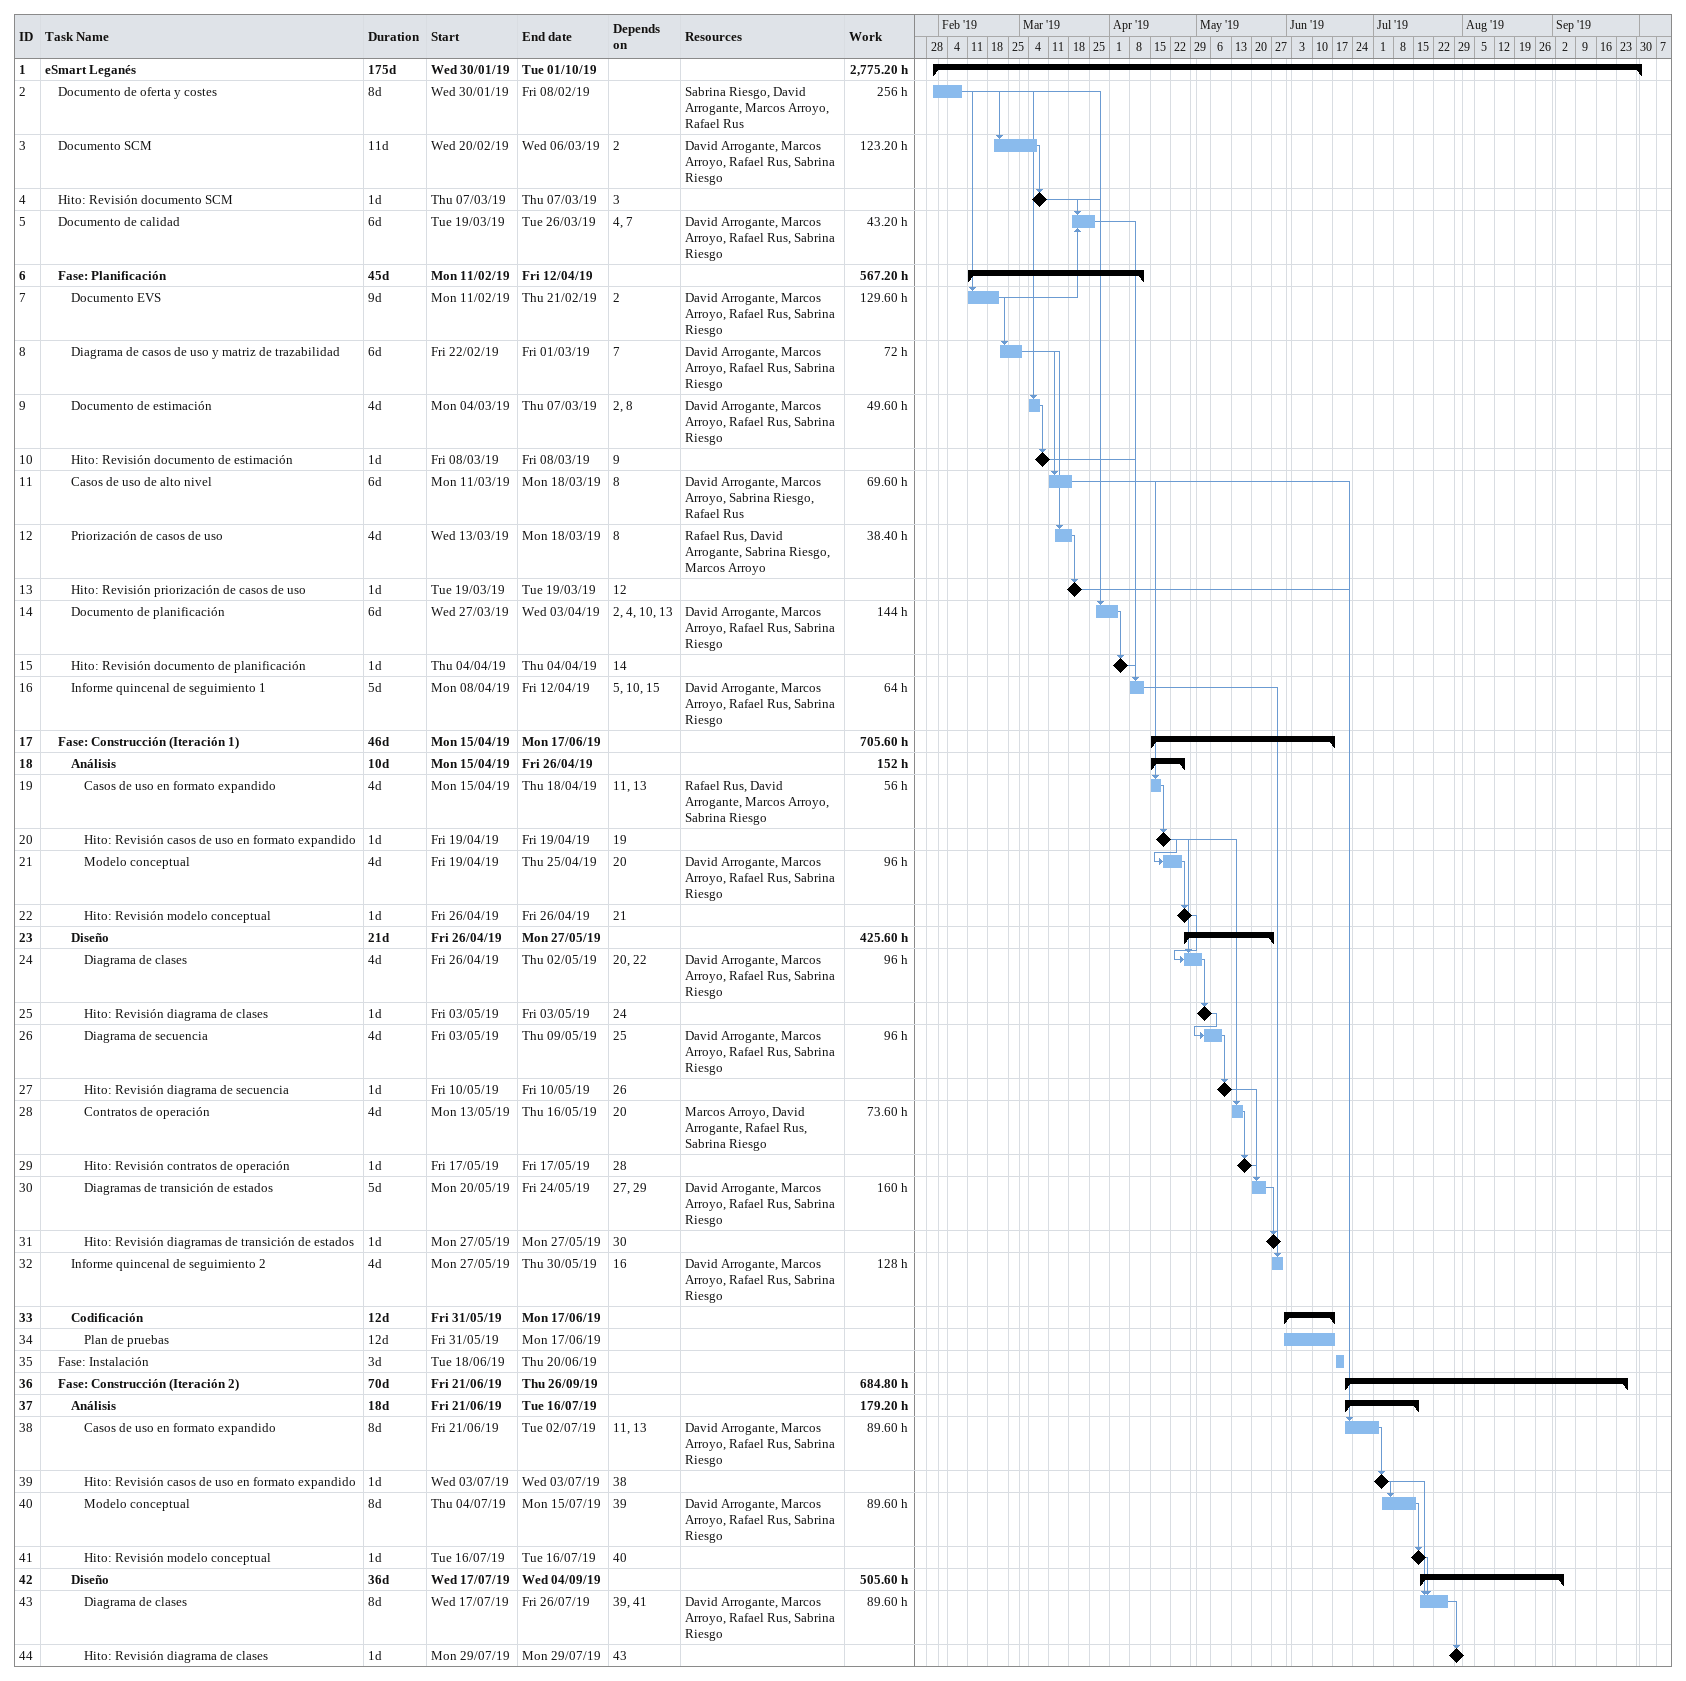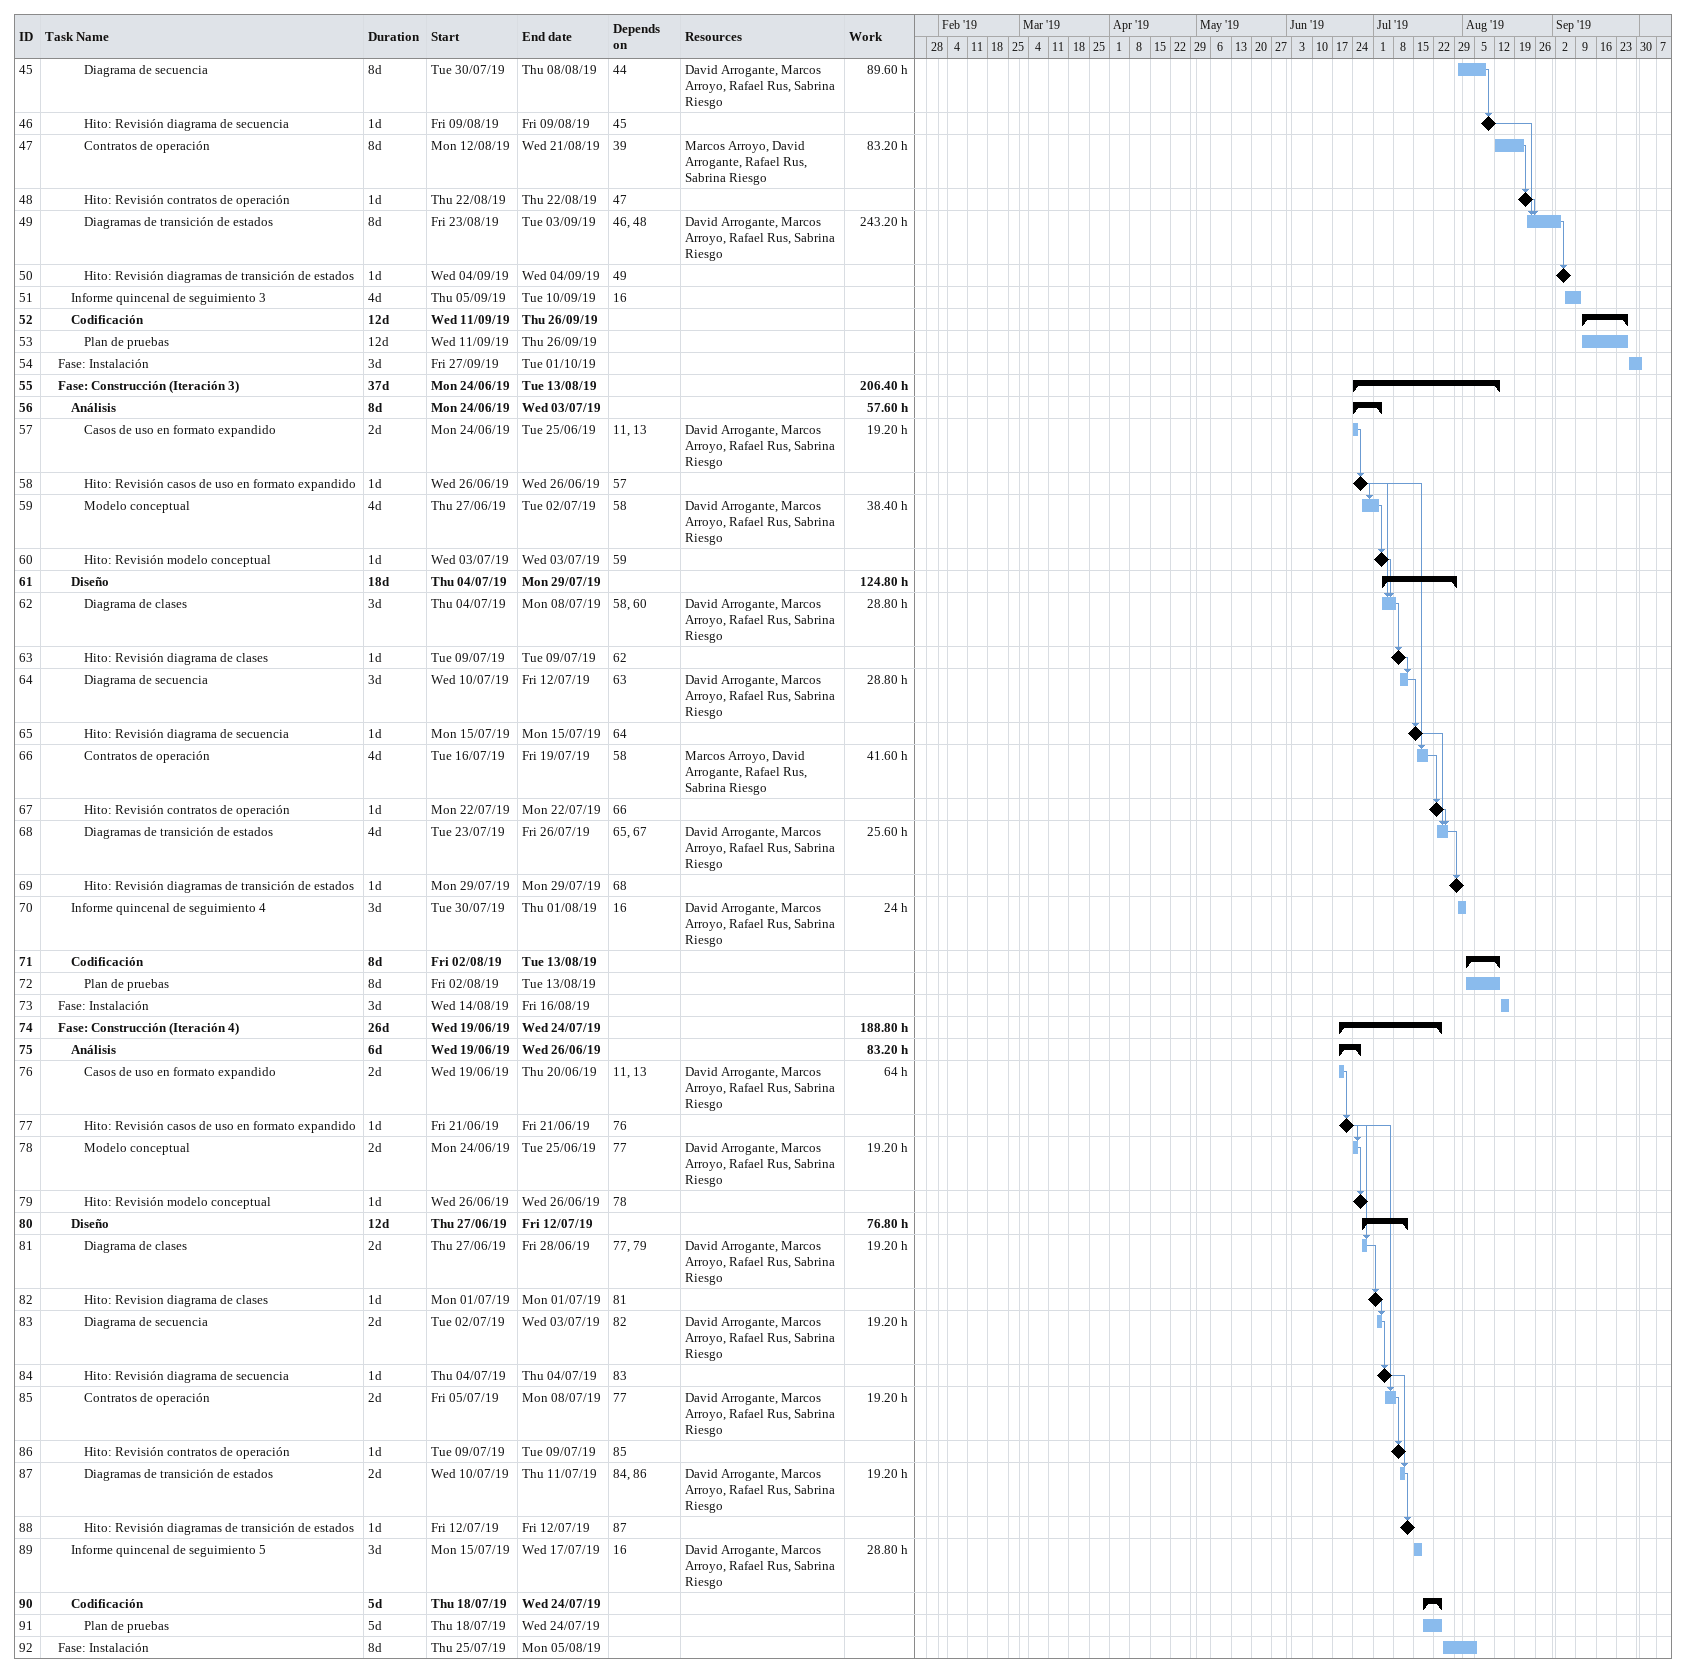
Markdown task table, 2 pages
| ID | Level | Task | Duration | Start | Finish | Predecessors | Resources | Work (h) |
|---|---|---|---|---|---|---|---|---|
| 1 | 1 | **eSmart Leganés** | 175d | 2019-01-30 | 2019-10-01 |  |  | 2775.20 |
| 2 | 2 | Documento de oferta y costes | 8d | 2019-01-30 | 2019-02-08 |  | Sabrina Riesgo, David Arrogante, Marcos Arroyo, Rafael Rus | 256 |
| 3 | 2 | Documento SCM | 11d | 2019-02-20 | 2019-03-06 | 2 | David Arrogante, Marcos Arroyo, Rafael Rus, Sabrina Riesgo | 123.20 |
| 4 | 2 | Hito: Revisión documento SCM | 1d | 2019-03-07 | 2019-03-07 | 3 |  |  |
| 5 | 2 | Documento de calidad | 6d | 2019-03-19 | 2019-03-26 | 4, 7 | David Arrogante, Marcos Arroyo, Rafael Rus, Sabrina Riesgo | 43.20 |
| 6 | 2 | **Fase: Planificación** | 45d | 2019-02-11 | 2019-04-12 |  |  | 567.20 |
| 7 | 3 | Documento EVS | 9d | 2019-02-11 | 2019-02-21 | 2 | David Arrogante, Marcos Arroyo, Rafael Rus, Sabrina Riesgo | 129.60 |
| 8 | 3 | Diagrama de casos de uso y matriz de trazabilidad | 6d | 2019-02-22 | 2019-03-01 | 7 | David Arrogante, Marcos Arroyo, Rafael Rus, Sabrina Riesgo | 72 |
| 9 | 3 | Documento de estimación | 4d | 2019-03-04 | 2019-03-07 | 2, 8 | David Arrogante, Marcos Arroyo, Rafael Rus, Sabrina Riesgo | 49.60 |
| 10 | 3 | Hito: Revisión documento de estimación | 1d | 2019-03-08 | 2019-03-08 | 9 |  |  |
| 11 | 3 | Casos de uso de alto nivel | 6d | 2019-03-11 | 2019-03-18 | 8 | David Arrogante, Marcos Arroyo, Sabrina Riesgo, Rafael Rus | 69.60 |
| 12 | 3 | Priorización de casos de uso | 4d | 2019-03-13 | 2019-03-18 | 8 | Rafael Rus, David Arrogante, Sabrina Riesgo, Marcos Arroyo | 38.40 |
| 13 | 3 | Hito: Revisión priorización de casos de uso | 1d | 2019-03-19 | 2019-03-19 | 12 |  |  |
| 14 | 3 | Documento de planificación | 6d | 2019-03-27 | 2019-04-03 | 2, 4, 10, 13 | David Arrogante, Marcos Arroyo, Rafael Rus, Sabrina Riesgo | 144 |
| 15 | 3 | Hito: Revisión documento de planificación | 1d | 2019-04-04 | 2019-04-04 | 14 |  |  |
| 16 | 3 | Informe quincenal de seguimiento 1 | 5d | 2019-04-08 | 2019-04-12 | 5, 10, 15 | David Arrogante, Marcos Arroyo, Rafael Rus, Sabrina Riesgo | 64 |
| 17 | 2 | **Fase: Construcción (Iteración 1)** | 46d | 2019-04-15 | 2019-06-17 |  |  | 705.60 |
| 18 | 3 | **Análisis** | 10d | 2019-04-15 | 2019-04-26 |  |  | 152 |
| 19 | 4 | Casos de uso en formato expandido | 4d | 2019-04-15 | 2019-04-18 | 11, 13 | Rafael Rus, David Arrogante, Marcos Arroyo, Sabrina Riesgo | 56 |
| 20 | 4 | Hito: Revisión casos de uso en formato expandido | 1d | 2019-04-19 | 2019-04-19 | 19 |  |  |
| 21 | 4 | Modelo conceptual | 4d | 2019-04-19 | 2019-04-25 | 20 | David Arrogante, Marcos Arroyo, Rafael Rus, Sabrina Riesgo | 96 |
| 22 | 4 | Hito: Revisión modelo conceptual | 1d | 2019-04-26 | 2019-04-26 | 21 |  |  |
| 23 | 3 | **Diseño** | 21d | 2019-04-26 | 2019-05-27 |  |  | 425.60 |
| 24 | 4 | Diagrama de clases | 4d | 2019-04-26 | 2019-05-02 | 20, 22 | David Arrogante, Marcos Arroyo, Rafael Rus, Sabrina Riesgo | 96 |
| 25 | 4 | Hito: Revisión diagrama de clases | 1d | 2019-05-03 | 2019-05-03 | 24 |  |  |
| 26 | 4 | Diagrama de secuencia | 4d | 2019-05-03 | 2019-05-09 | 25 | David Arrogante, Marcos Arroyo, Rafael Rus, Sabrina Riesgo | 96 |
| 27 | 4 | Hito: Revisión diagrama de secuencia | 1d | 2019-05-10 | 2019-05-10 | 26 |  |  |
| 28 | 4 | Contratos de operación | 4d | 2019-05-13 | 2019-05-16 | 20 | Marcos Arroyo, David Arrogante, Rafael Rus, Sabrina Riesgo | 73.60 |
| 29 | 4 | Hito: Revisión contratos de operación | 1d | 2019-05-17 | 2019-05-17 | 28 |  |  |
| 30 | 4 | Diagramas de transición de estados | 5d | 2019-05-20 | 2019-05-24 | 27, 29 | David Arrogante, Marcos Arroyo, Rafael Rus, Sabrina Riesgo | 160 |
| 31 | 4 | Hito: Revisión diagramas de transición de estados | 1d | 2019-05-27 | 2019-05-27 | 30 |  |  |
| 32 | 3 | Informe quincenal de seguimiento 2 | 4d | 2019-05-27 | 2019-05-30 | 16 | David Arrogante, Marcos Arroyo, Rafael Rus, Sabrina Riesgo | 128 |
| 33 | 3 | **Codificación** | 12d | 2019-05-31 | 2019-06-17 |  |  |  |
| 34 | 4 | Plan de pruebas | 12d | 2019-05-31 | 2019-06-17 |  |  |  |
| 35 | 2 | Fase: Instalación | 3d | 2019-06-18 | 2019-06-20 |  |  |  |
| 36 | 2 | **Fase: Construcción (Iteración 2)** | 70d | 2019-06-21 | 2019-09-26 |  |  | 684.80 |
| 37 | 3 | **Análisis** | 18d | 2019-06-21 | 2019-07-16 |  |  | 179.20 |
| 38 | 4 | Casos de uso en formato expandido | 8d | 2019-06-21 | 2019-07-02 | 11, 13 | David Arrogante, Marcos Arroyo, Rafael Rus, Sabrina Riesgo | 89.60 |
| 39 | 4 | Hito: Revisión casos de uso en formato expandido | 1d | 2019-07-03 | 2019-07-03 | 38 |  |  |
| 40 | 4 | Modelo conceptual | 8d | 2019-07-04 | 2019-07-15 | 39 | David Arrogante, Marcos Arroyo, Rafael Rus, Sabrina Riesgo | 89.60 |
| 41 | 4 | Hito: Revisión modelo conceptual | 1d | 2019-07-16 | 2019-07-16 | 40 |  |  |
| 42 | 3 | **Diseño** | 36d | 2019-07-17 | 2019-09-04 |  |  | 505.60 |
| 43 | 4 | Diagrama de clases | 8d | 2019-07-17 | 2019-07-26 | 39, 41 | David Arrogante, Marcos Arroyo, Rafael Rus, Sabrina Riesgo | 89.60 |
| 44 | 4 | Hito: Revisión diagrama de clases | 1d | 2019-07-29 | 2019-07-29 | 43 |  |  |
| 45 | 4 | Diagrama de secuencia | 8d | 2019-07-30 | 2019-08-08 | 44 | David Arrogante, Marcos Arroyo, Rafael Rus, Sabrina Riesgo | 89.60 |
| 46 | 4 | Hito: Revisión diagrama de secuencia | 1d | 2019-08-09 | 2019-08-09 | 45 |  |  |
| 47 | 4 | Contratos de operación | 8d | 2019-08-12 | 2019-08-21 | 39 | Marcos Arroyo, David Arrogante, Rafael Rus, Sabrina Riesgo | 83.20 |
| 48 | 4 | Hito: Revisión contratos de operación | 1d | 2019-08-22 | 2019-08-22 | 47 |  |  |
| 49 | 4 | Diagramas de transición de estados | 8d | 2019-08-23 | 2019-09-03 | 46, 48 | David Arrogante, Marcos Arroyo, Rafael Rus, Sabrina Riesgo | 243.20 |
| 50 | 4 | Hito: Revisión diagramas de transición de estados | 1d | 2019-09-04 | 2019-09-04 | 49 |  |  |
| 51 | 3 | Informe quincenal de seguimiento 3 | 4d | 2019-09-05 | 2019-09-10 | 16 |  |  |
| 52 | 3 | **Codificación** | 12d | 2019-09-11 | 2019-09-26 |  |  |  |
| 53 | 4 | Plan de pruebas | 12d | 2019-09-11 | 2019-09-26 |  |  |  |
| 54 | 2 | Fase: Instalación | 3d | 2019-09-27 | 2019-10-01 |  |  |  |
| 55 | 2 | **Fase: Construcción (Iteración 3)** | 37d | 2019-06-24 | 2019-08-13 |  |  | 206.40 |
| 56 | 3 | **Análisis** | 8d | 2019-06-24 | 2019-07-03 |  |  | 57.60 |
| 57 | 4 | Casos de uso en formato expandido | 2d | 2019-06-24 | 2019-06-25 | 11, 13 | David Arrogante, Marcos Arroyo, Rafael Rus, Sabrina Riesgo | 19.20 |
| 58 | 4 | Hito: Revisión casos de uso en formato expandido | 1d | 2019-06-26 | 2019-06-26 | 57 |  |  |
| 59 | 4 | Modelo conceptual | 4d | 2019-06-27 | 2019-07-02 | 58 | David Arrogante, Marcos Arroyo, Rafael Rus, Sabrina Riesgo | 38.40 |
| 60 | 4 | Hito: Revisión modelo conceptual | 1d | 2019-07-03 | 2019-07-03 | 59 |  |  |
| 61 | 3 | **Diseño** | 18d | 2019-07-04 | 2019-07-29 |  |  | 124.80 |
| 62 | 4 | Diagrama de clases | 3d | 2019-07-04 | 2019-07-08 | 58, 60 | David Arrogante, Marcos Arroyo, Rafael Rus, Sabrina Riesgo | 28.80 |
| 63 | 4 | Hito: Revisión diagrama de clases | 1d | 2019-07-09 | 2019-07-09 | 62 |  |  |
| 64 | 4 | Diagrama de secuencia | 3d | 2019-07-10 | 2019-07-12 | 63 | David Arrogante, Marcos Arroyo, Rafael Rus, Sabrina Riesgo | 28.80 |
| 65 | 4 | Hito: Revisión diagrama de secuencia | 1d | 2019-07-15 | 2019-07-15 | 64 |  |  |
| 66 | 4 | Contratos de operación | 4d | 2019-07-16 | 2019-07-19 | 58 | Marcos Arroyo, David Arrogante, Rafael Rus, Sabrina Riesgo | 41.60 |
| 67 | 4 | Hito: Revisión contratos de operación | 1d | 2019-07-22 | 2019-07-22 | 66 |  |  |
| 68 | 4 | Diagramas de transición de estados | 4d | 2019-07-23 | 2019-07-26 | 65, 67 | David Arrogante, Marcos Arroyo, Rafael Rus, Sabrina Riesgo | 25.60 |
| 69 | 4 | Hito: Revisión diagramas de transición de estados | 1d | 2019-07-29 | 2019-07-29 | 68 |  |  |
| 70 | 3 | Informe quincenal de seguimiento 4 | 3d | 2019-07-30 | 2019-08-01 | 16 | David Arrogante, Marcos Arroyo, Rafael Rus, Sabrina Riesgo | 24 |
| 71 | 3 | **Codificación** | 8d | 2019-08-02 | 2019-08-13 |  |  |  |
| 72 | 4 | Plan de pruebas | 8d | 2019-08-02 | 2019-08-13 |  |  |  |
| 73 | 2 | Fase: Instalación | 3d | 2019-08-14 | 2019-08-16 |  |  |  |
| 74 | 2 | **Fase: Construcción (Iteración 4)** | 26d | 2019-06-19 | 2019-07-24 |  |  | 188.80 |
| 75 | 3 | **Análisis** | 6d | 2019-06-19 | 2019-06-26 |  |  | 83.20 |
| 76 | 4 | Casos de uso en formato expandido | 2d | 2019-06-19 | 2019-06-20 | 11, 13 | David Arrogante, Marcos Arroyo, Rafael Rus, Sabrina Riesgo | 64 |
| 77 | 4 | Hito: Revisión casos de uso en formato expandido | 1d | 2019-06-21 | 2019-06-21 | 76 |  |  |
| 78 | 4 | Modelo conceptual | 2d | 2019-06-24 | 2019-06-25 | 77 | David Arrogante, Marcos Arroyo, Rafael Rus, Sabrina Riesgo | 19.20 |
| 79 | 4 | Hito: Revisión modelo conceptual | 1d | 2019-06-26 | 2019-06-26 | 78 |  |  |
| 80 | 3 | **Diseño** | 12d | 2019-06-27 | 2019-07-12 |  |  | 76.80 |
| 81 | 4 | Diagrama de clases | 2d | 2019-06-27 | 2019-06-28 | 77, 79 | David Arrogante, Marcos Arroyo, Rafael Rus, Sabrina Riesgo | 19.20 |
| 82 | 4 | Hito: Revision diagrama de clases | 1d | 2019-07-01 | 2019-07-01 | 81 |  |  |
| 83 | 4 | Diagrama de secuencia | 2d | 2019-07-02 | 2019-07-03 | 82 | David Arrogante, Marcos Arroyo, Rafael Rus, Sabrina Riesgo | 19.20 |
| 84 | 4 | Hito: Revisión diagrama de secuencia | 1d | 2019-07-04 | 2019-07-04 | 83 |  |  |
| 85 | 4 | Contratos de operación | 2d | 2019-07-05 | 2019-07-08 | 77 | David Arrogante, Marcos Arroyo, Rafael Rus, Sabrina Riesgo | 19.20 |
| 86 | 4 | Hito: Revisión contratos de operación | 1d | 2019-07-09 | 2019-07-09 | 85 |  |  |
| 87 | 4 | Diagramas de transición de estados | 2d | 2019-07-10 | 2019-07-11 | 84, 86 | David Arrogante, Marcos Arroyo, Rafael Rus, Sabrina Riesgo | 19.20 |
| 88 | 4 | Hito: Revisión diagramas de transición de estados | 1d | 2019-07-12 | 2019-07-12 | 87 |  |  |
| 89 | 3 | Informe quincenal de seguimiento 5 | 3d | 2019-07-15 | 2019-07-17 | 16 | David Arrogante, Marcos Arroyo, Rafael Rus, Sabrina Riesgo | 28.80 |
| 90 | 3 | **Codificación** | 5d | 2019-07-18 | 2019-07-24 |  |  |  |
| 91 | 4 | Plan de pruebas | 5d | 2019-07-18 | 2019-07-24 |  |  |  |
| 92 | 2 | Fase: Instalación | 8d | 2019-07-25 | 2019-08-05 |  |  |  |
